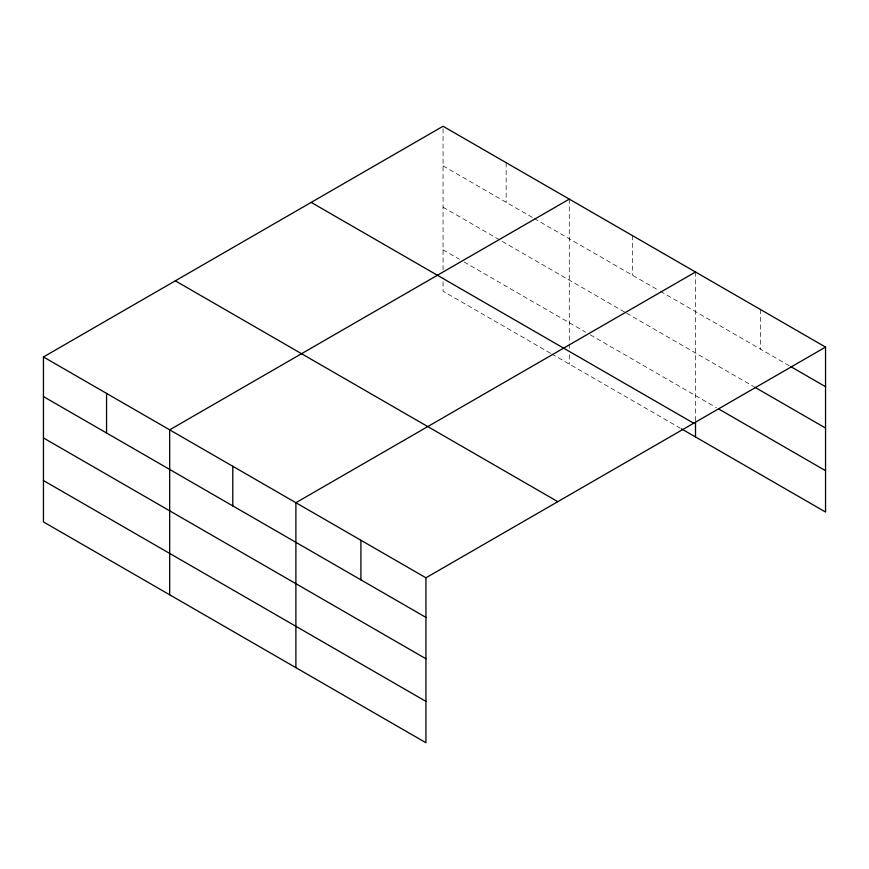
<?xml version="1.0" encoding="UTF-8"?>
<svg xmlns="http://www.w3.org/2000/svg" width="869" height="869" viewBox="0 0 869 869"><rect width="100%" height="100%" fill="white"/><g stroke="black" fill="none" stroke-linecap="round" stroke-linejoin="round"><path stroke-width="0.65" stroke-dasharray="4.34 3.26" d="M443.06 269.857L443.06 126.255M443.06 165.86L533.045 217.826M534.218 218.499L659.267 290.691M660.44 291.365L789.552 365.914M443.06 207.224L625.376 312.492M626.549 313.166L753.564 386.499M443.06 249.837L459.419 259.288M464.089 261.982L585.641 332.164M590.312 334.858L716.404 407.659M550.577 353.281L443.06 291.202L443.06 277.863M551.75 353.955L680.308 428.178M760.527 309.549L760.527 349.153M695.504 272.008L695.504 420.944M632.393 235.564L632.393 275.18M569.282 199.131L569.282 342.734M569.282 344.059L569.282 349.403M569.282 354.737L569.282 364.078M506.171 162.688L506.171 202.303"/><path stroke-width="1.3" d="M43.45 356.963L425.94 577.798L425.94 742.745L43.45 521.911L43.45 356.963L443.06 126.255L825.55 347.089L825.55 512.037L681.481 428.851M569.282 199.131L169.672 429.84L169.672 594.787M695.504 272.008L295.894 502.716L295.894 667.664M425.94 577.798L825.55 347.089M790.714 366.588L825.55 386.694M754.716 387.161L825.55 428.059M718.728 408.995L825.55 470.672M311.189 202.39L693.679 423.225M175.321 280.828L557.811 501.663M43.45 396.568L425.94 617.403M43.45 437.933L425.94 658.767M43.45 480.546L425.94 701.381M695.504 422.28L695.504 436.955M360.917 540.257L360.917 579.862M232.783 466.273L232.783 505.888M106.561 393.407L106.561 433.012"/></g></svg>
